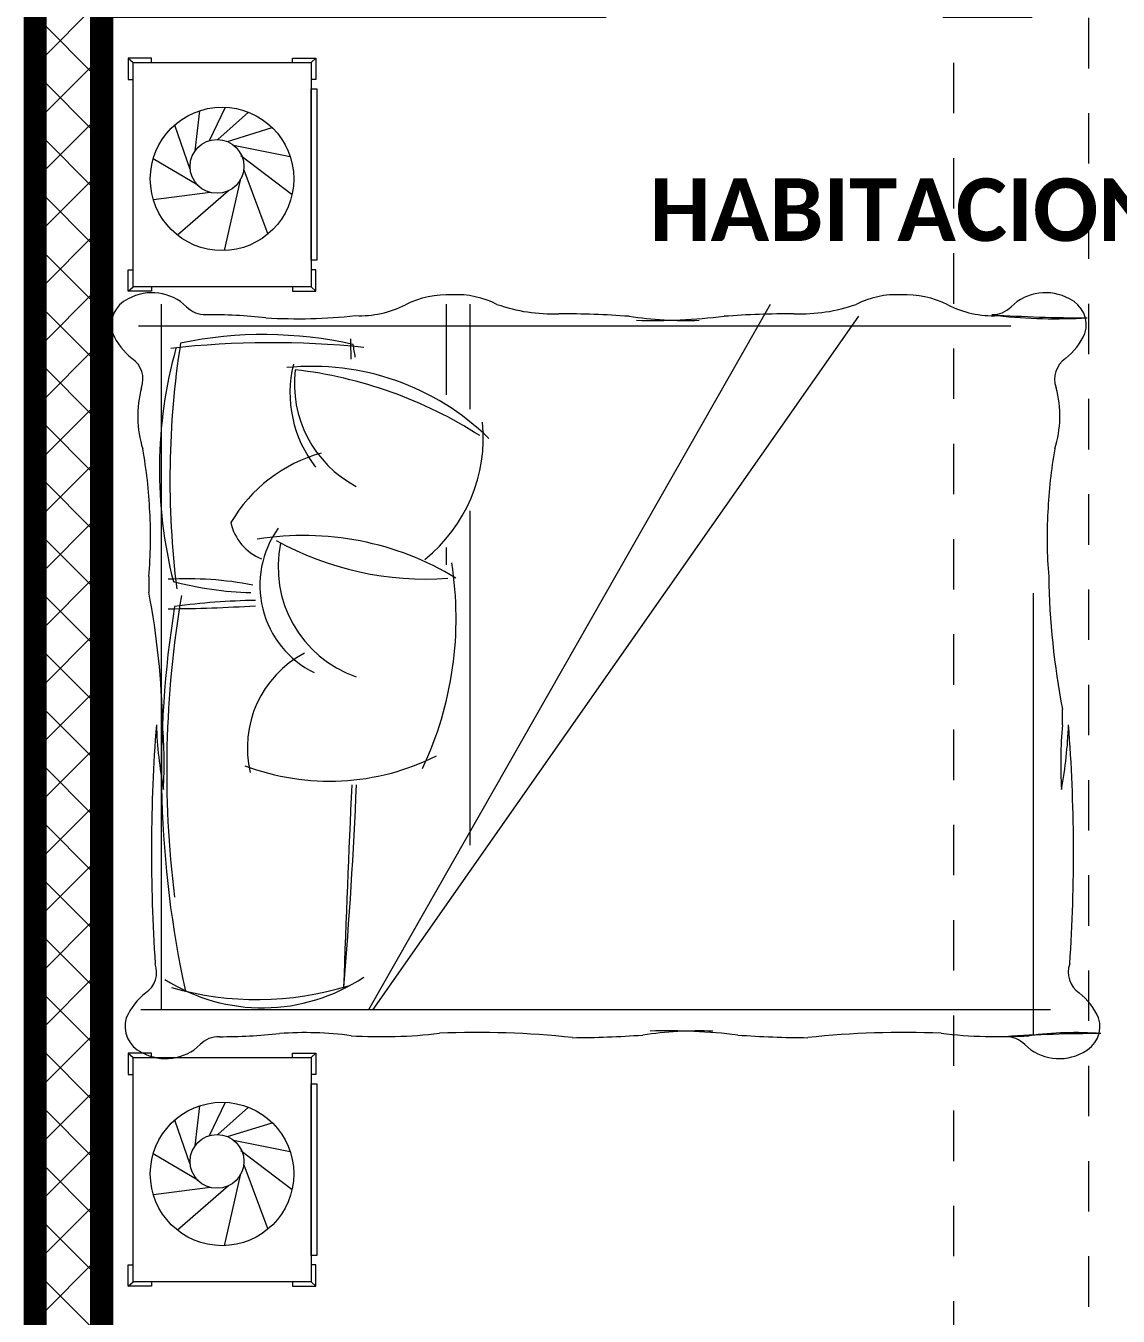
# Model space of a CAD drawing. Header units: metres. Extents: x -144 to 1000, y -717 to 29.
# Drawn here: x 834.687 to 837.124, y -567.14 to -564.261 of the extents above; entities that cross this region are included whole.
import ezdxf

# ---------------------------------------------------------------- set-up
doc = ezdxf.new("R2010")
doc.units = ezdxf.units.M
doc.linetypes.add('basculante modificado', pattern=[0.18, 0.1125, -0.0675])
doc.layers.get('0').update_dxf_attribs({"color": 1})
doc.layers.add('00-MEDICION', color=30, linetype='Continuous')
for name, color, linetype, lineweight in [('A-DETL', 1, 'Continuous', 9), ('A-WALL', 4, 'Continuous', 9), ('G-ANNO-TEXT', 2, 'Continuous', 9), ('I-FURN', 2, 'Continuous', 9)]:
    doc.layers.add(name, color=color, linetype=linetype, lineweight=lineweight)
doc.layers.add('A-WALL-PATT', color=7, linetype='Continuous', lineweight=35, true_color=0x9c9c9c)
doc.styles.add('Calibri_B', font='calibrib.ttf', dxfattribs={"height": 0.165})

# ---------------------------------------------------------------- blocks, each defined once
blk = doc.blocks.new('H')
at = {"layer": 'A-WALL-PATT', "lineweight": 5, "true_color": 0x747474}
blk.add_hatch(color=8, dxfattribs=at).paths.add_polyline_path([(838.8616, -509.1744), (838.8866, -509.1744), (838.8866, -505.2504), (838.8616, -505.2504), (838.8616, -509.1735)])
at = {"layer": 'A-WALL-PATT', "true_color": 0x747474}
h = blk.add_hatch(color=8, dxfattribs=at)
h.paths.add_polyline_path([(838.9866, -509.1744), (839.0116, -509.1744), (839.0116, -508.5254), (838.9866, -508.5254), (838.9866, -509.1494), (838.8866, -509.1494), (838.8866, -509.1744)])
h.paths.add_polyline_path([(839.0106, -508.3754), (839.0116, -508.3754), (839.0116, -505.3754), (838.9866, -505.3754), (838.9866, -508.3754)])
at = {"layer": 'A-DETL', "color": 7, "linetype": 'basculante modificado'}
for p, q in [((840.9117, -508.3754), (840.9117, -501.5754)), ((841.2117, -501.5754), (841.2117, -508.3754))]:
    blk.add_line(p, q, dxfattribs=at)
at = {"layer": 'A-WALL', "lineweight": 35}
for p, q in [((838.8616, -505.2254), (838.8616, -509.1744)), ((839.0116, -508.3754), (839.0116, -505.3754))]:
    blk.add_line(p, q, dxfattribs=at)
at = {"layer": 'A-WALL'}
for p, q in [((838.8866, -509.1494), (838.8866, -505.2504)), ((838.9866, -509.1494), (838.9866, -505.3504))]:
    blk.add_line(p, q, dxfattribs=at)
at = {"layer": 'A-WALL-PATT', "color": 1, "lineweight": 5, "true_color": 0xff0000}
for p, q in [((838.8866, -505.4826), (838.9866, -505.3826)), ((838.9866, -505.5195), (838.8866, -505.4195)), ((838.8866, -505.6099), (838.9866, -505.5099)), ((838.9866, -505.6468), (838.8866, -505.5468)), ((838.8866, -505.7372), (838.9866, -505.6372)), ((838.9866, -505.7741), (838.8866, -505.6741)), ((838.8866, -505.8645), (838.9866, -505.7645)), ((838.9866, -505.9013), (838.8866, -505.8013)), ((838.8866, -505.9918), (838.9866, -505.8918)), ((838.9866, -506.0286), (838.8866, -505.9286)), ((838.8866, -506.119), (838.9866, -506.019)), ((838.9866, -506.1559), (838.8866, -506.0559)), ((838.8866, -506.2463), (838.9866, -506.1463)), ((838.9866, -506.2832), (838.8866, -506.1832)), ((838.8866, -506.3736), (838.9866, -506.2736)), ((838.9866, -506.4104), (838.8866, -506.3104)), ((838.8866, -506.5009), (838.9866, -506.4009)), ((838.9866, -506.5377), (838.8866, -506.4377)), ((838.8866, -506.6282), (838.9866, -506.5282)), ((838.9866, -506.665), (838.8866, -506.565)), ((838.8866, -506.7554), (838.9866, -506.6554)), ((838.9866, -506.7923), (838.8866, -506.6923)), ((838.8866, -506.8827), (838.9866, -506.7827)), ((838.9866, -506.9196), (838.8866, -506.8196)), ((838.8866, -507.01), (838.9866, -506.91)), ((838.9866, -507.0468), (838.8866, -506.9468)), ((838.8866, -507.1373), (838.9866, -507.0373)), ((838.9866, -507.1741), (838.8866, -507.0741)), ((838.8866, -507.2646), (838.9866, -507.1646)), ((838.9866, -507.3014), (838.8866, -507.2014)), ((838.8866, -507.3918), (838.9866, -507.2918)), ((838.9866, -507.4287), (838.8866, -507.3287)), ((838.8866, -507.5191), (838.9866, -507.4191)), ((838.9866, -507.556), (838.8866, -507.456)), ((838.8866, -507.6464), (838.9866, -507.5464)), ((838.9866, -507.6832), (838.8866, -507.5832)), ((838.8866, -507.7737), (838.9866, -507.6737)), ((838.9866, -507.8105), (838.8866, -507.7105)), ((838.8866, -507.901), (838.9866, -507.801)), ((838.9866, -507.9378), (838.8866, -507.8378)), ((838.8866, -508.0282), (838.9866, -507.9282)), ((838.9866, -508.0651), (838.8866, -507.9651)), ((838.8866, -508.1555), (838.9866, -508.0555)), ((838.9866, -508.1924), (838.8866, -508.0924)), ((838.8866, -508.2828), (838.9866, -508.1828)), ((838.9866, -508.3196), (838.8866, -508.2196))]:
    blk.add_line(p, q, dxfattribs=at)
at = {"layer": 'I-FURN'}
for p, q in [((839.0696, -505.49), (839.0806, -505.4999)), ((839.0696, -505.49), (839.0696, -505.5376)), ((839.122, -505.49), (839.0696, -505.49)), ((839.0806, -505.4999), (839.4777, -505.4999)), ((839.0806, -505.9999), (839.0806, -505.4999)), ((839.122, -505.4999), (839.122, -505.49)), ((839.4363, -505.49), (839.4886, -505.49)), ((839.4363, -505.4999), (839.4363, -505.49)), ((839.4886, -505.49), (839.4777, -505.4999)), ((839.4777, -505.4999), (839.4777, -505.9999)), ((839.4886, -505.49), (839.4886, -505.5376)), ((839.0696, -505.5376), (839.0806, -505.5376)), ((839.4886, -505.5376), (839.4777, -505.5376)), ((839.4777, -505.941), (839.4777, -505.5588)), ((839.4777, -505.5588), (839.4905, -505.5588)), ((839.4905, -505.5588), (839.4905, -505.941)), ((839.2188, -505.6968), (839.2293, -505.6073)), ((839.2509, -505.6739), (839.2864, -505.5996)), ((839.27, -505.6715), (839.3377, -505.6103)), ((839.2081, -505.7382), (839.1734, -505.6392)), ((839.2911, -505.6762), (839.3909, -505.6451)), ((839.3045, -505.684), (839.431, -505.7094)), ((839.225, -505.7735), (839.1254, -505.7145)), ((839.3213, -505.7069), (839.4351, -505.7945)), ((839.3273, -505.7389), (839.3811, -505.8827)), ((839.2525, -505.7895), (839.126, -505.8064)), ((839.2935, -505.7857), (839.1798, -505.8851)), ((839.3195, -505.7619), (839.2841, -505.9195)), ((839.0696, -505.9622), (839.0806, -505.9622)), ((839.0696, -506.0099), (839.0696, -505.9622)), ((839.4905, -505.941), (839.4777, -505.941)), ((839.4886, -505.9622), (839.4777, -505.9622)), ((839.4886, -506.0099), (839.4886, -505.9622)), ((839.0696, -506.0099), (839.0806, -505.9999)), ((839.122, -506.0099), (839.0696, -506.0099)), ((839.4777, -505.9999), (839.0806, -505.9999)), ((839.122, -505.9999), (839.122, -506.0099)), ((839.4363, -505.9999), (839.4363, -506.0099)), ((839.4363, -506.0099), (839.4886, -506.0099)), ((839.4886, -506.0099), (839.4777, -505.9999)), ((839.1438, -506.6836), (839.1438, -506.0387)), ((839.6062, -507.6124), (840.5026, -506.0387)), ((839.7797, -506.2414), (839.7797, -506.0387)), ((839.8327, -506.2729), (839.8327, -506.0387)), ((839.6162, -507.6124), (840.6996, -506.0655)), ((839.0927, -506.0874), (841.0387, -506.0874)), ((839.1438, -507.6124), (839.1438, -506.1676)), ((839.8327, -507.246), (839.8327, -506.4997)), ((839.7797, -506.6205), (839.7797, -506.5819)), ((841.0893, -507.6676), (841.0893, -506.6836)), ((839.0976, -507.6124), (841.1274, -507.6124)), ((839.0696, -507.7097), (839.0806, -507.7196)), ((839.0696, -507.7097), (839.0696, -507.7573)), ((839.122, -507.7097), (839.0696, -507.7097)), ((839.122, -507.7196), (839.122, -507.7097)), ((839.4363, -507.7097), (839.4886, -507.7097)), ((839.4363, -507.7196), (839.4363, -507.7097)), ((839.4886, -507.7097), (839.4777, -507.7196)), ((839.4886, -507.7097), (839.4886, -507.7573)), ((839.0806, -507.7196), (839.4777, -507.7196)), ((839.0806, -508.2196), (839.0806, -507.7196)), ((839.4777, -507.7196), (839.4777, -508.2196)), ((839.0696, -507.7573), (839.0806, -507.7573)), ((839.4886, -507.7573), (839.4777, -507.7573)), ((839.4777, -508.1608), (839.4777, -507.7785)), ((839.4777, -507.7785), (839.4905, -507.7785)), ((839.4905, -507.7785), (839.4905, -508.1608)), ((839.2188, -507.9165), (839.2293, -507.8271)), ((839.2509, -507.8936), (839.2864, -507.8193)), ((839.27, -507.8912), (839.3377, -507.83)), ((839.2081, -507.9579), (839.1734, -507.8589)), ((839.2911, -507.8959), (839.3909, -507.8648)), ((839.3045, -507.9037), (839.431, -507.9291)), ((839.225, -507.9932), (839.1254, -507.9342)), ((839.3213, -507.9266), (839.4351, -508.0142)), ((839.3273, -507.9586), (839.3811, -508.1024)), ((839.2935, -508.0054), (839.1798, -508.1048)), ((839.3195, -507.9816), (839.2841, -508.1392)), ((839.2525, -508.0092), (839.126, -508.0261)), ((839.4905, -508.1608), (839.4777, -508.1608)), ((839.0696, -508.1819), (839.0806, -508.1819)), ((839.0696, -508.2296), (839.0696, -508.1819)), ((839.4886, -508.1819), (839.4777, -508.1819)), ((839.4886, -508.2296), (839.4886, -508.1819)), ((839.0696, -508.2296), (839.0806, -508.2196)), ((839.122, -508.2296), (839.0696, -508.2296)), ((839.4777, -508.2196), (839.0806, -508.2196)), ((839.122, -508.2196), (839.122, -508.2296)), ((839.4363, -508.2196), (839.4363, -508.2296)), ((839.4363, -508.2296), (839.4886, -508.2296)), ((839.4777, -508.2196), (839.4886, -508.2296))]:
    blk.add_line(p, q, dxfattribs=at)
for centre, radius in [((839.279, -505.7595), 0.16), ((839.2678, -505.7315), 0.06), ((839.279, -507.9792), 0.16), ((839.2678, -507.9512), 0.06)]:
    blk.add_circle(centre, radius, dxfattribs=at)
for centre, radius, start, end in [((839.1228, -506.1239), 0.1105, 45.7841, 118.7213), ((839.7845, -506.2367), 0.219, 87.9632, 116.1276), ((839.8016, -506.218), 0.2003, 63.047, 92.6492), ((840.7843, -506.218), 0.2003, 87.3508, 116.953), ((840.8013, -506.2367), 0.219, 63.8724, 92.0368), ((841.1161, -506.1239), 0.1105, 61.2787, 134.2159), ((839.0966, -506.0855), 0.0644, 114.6552, 197.0582), ((839.2413, -506.0051), 0.0572, 223.7565, 271.4444), ((839.5874, -505.8464), 0.2183, 267.1562, 297.4576), ((840.0154, -505.6898), 0.3706, 250.6064, 272.328), ((840.5704, -505.6898), 0.3706, 267.672, 289.3936), ((840.9984, -505.8464), 0.2183, 242.5424, 272.8438), ((840.9977, -506.0051), 0.0572, 268.5556, 316.2435), ((841.1424, -506.0855), 0.0644, 342.9418, 65.3448), ((839.2436, -507.3299), 1.2676, 83.9678, 90.0408), ((839.4475, -504.8611), 1.2103, 266.6495, 276.12), ((840.0201, -508.4339), 2.3738, 85.9688, 89.7495), ((840.314, -505.1975), 0.8777, 261.6773, 271.923), ((840.2402, -504.7093), 1.3659, 268.4575, 276.6698), ((840.5658, -508.4339), 2.3738, 90.2505, 94.0312), ((841.2076, -502.8861), 3.1832, 266.1944, 270.0265), ((841.1383, -504.8611), 1.2103, 263.88, 273.3505), ((839.1672, -506.0463), 0.1443, 203.7061, 231.956), ((841.0718, -506.0463), 0.1443, 308.044, 336.2939), ((841.1207, -506.4297), 1.9579, 171.0669, 187.1609), ((839.3899, -508.1202), 1.9954, 84.0935, 96.4707), ((839.3717, -507.0165), 0.9098, 77.3175, 101.7435), ((841.6199, -506.1025), 2.0543, 180.3848, 181.65), ((837.9741, -506.4203), 1.6237, 9.3292, 10.3406), ((839.0468, -506.2063), 0.0559, 340.2311, 55.8644), ((840.152, -506.4085), 1.0127, 164.4656, 194.2454), ((841.1921, -506.2063), 0.0559, 124.1356, 199.7689), ((839.4807, -506.7392), 0.5616, 45.5269, 95.813), ((839.6993, -506.2365), 0.2687, 166.3296, 218.0812), ((839.7, -506.2163), 0.2596, 173.1126, 242.0001), ((839.3292, -507.1525), 0.9739, 57.3804, 83.3354), ((839.3373, -506.2889), 0.2462, 164.9987, 197.1808), ((840.9017, -506.2889), 0.2462, 342.8192, 15.0013), ((839.5136, -506.3366), 0.3482, 308.7278, 5.6813), ((838.1454, -506.5399), 0.9731, 2.2076, 10.5557), ((842.0936, -506.5399), 0.9731, 169.4443, 177.7924), ((839.5896, -506.6961), 0.3369, 105.4018, 149.7122), ((838.1454, -506.5605), 0.9742, 354.9526, 3.4165), ((842.0936, -506.5605), 0.9742, 176.5835, 185.0474), ((839.4083, -506.5025), 0.1121, 192.1757, 248.3207), ((839.4617, -507.2067), 0.6518, 58.6542, 99.1977), ((839.5804, -506.6659), 0.2171, 144.1671, 243.8421), ((839.7331, -505.9642), 0.6879, 241.0456, 274.1497), ((839.6632, -506.6255), 0.2591, 168.0413, 250.8342), ((839.0155, -506.7398), 0.7857, 334.7809, 9.0606), ((839.9631, -506.6717), 0.8477, 178.2758, 180.6397), ((839.2014, -507.4295), 0.778, 79.1667, 93.123), ((842.8008, -506.6217), 1.6778, 180.8346, 191.0225), ((837.4686, -507.0019), 1.6778, 0.8477, 11.0225), ((839.3646, -505.9151), 0.7676, 255.3434, 268.3876), ((841.4763, -507.0786), 2.3207, 170.3285, 187.0141), ((839.3796, -508.2695), 1.57, 90.9447, 97.5533), ((841.4411, -507.0787), 2.2972, 170.8438, 192.3808), ((839.1534, -503.6797), 3.0385, 270.1063, 273.7762), ((839.5737, -507.0283), 0.2382, 117.7042, 193.4903), ((840.3063, -506.952), 0.8477, 358.2758, 0.6397), ((842.8045, -507.2616), 3.683, 175.5733, 183.8684), ((840.1474, -506.9391), 1.0156, 182.1601, 190.3315), ((838.1758, -507.0632), 0.9742, 356.5835, 5.0574), ((842.1241, -507.0632), 0.9742, 174.9526, 183.4165), ((840.1525, -506.9391), 1.0156, 349.6685, 357.8399), ((837.4954, -507.2616), 3.683, 356.1316, 4.4267), ((839.5187, -506.568), 0.5349, 249.3026, 296.5026), ((903.9061, -509.9094), 64.3987, 177.509396, 177.911658), ((828.5323, -506.6402), 11.0568, 355.21469, 357.55996), ((839.0773, -507.529), 0.0559, 304.1356, 19.7689), ((841.2226, -507.529), 0.0559, 160.2311, 235.8644), ((839.3693, -507.2031), 0.4055, 237.51, 303.8336), ((839.3576, -506.8996), 0.6905, 253.9263, 287.1409), ((839.1976, -507.689), 0.1443, 128.044, 156.2939), ((841.1023, -507.689), 0.1443, 23.7061, 51.956), ((839.127, -507.6498), 0.0644, 162.9418, 245.3448), ((841.1728, -507.6498), 0.0644, 294.6552, 17.0582), ((840.3445, -508.5378), 0.8777, 88.077, 98.3227), ((840.2707, -509.0259), 1.3659, 83.3302, 91.5425), ((839.2717, -507.7302), 0.0572, 88.5556, 136.2435), ((839.274, -506.4054), 1.2676, 269.9592, 276.0322), ((839.4639, -508.4393), 0.7754, 82.3521, 94.1859), ((839.6347, -506.5813), 1.0916, 266.4465, 276.7909), ((839.8468, -509.6454), 1.9819, 83.7989, 92.4013), ((840.0505, -505.3014), 2.3738, 270.2505, 274.0312), ((840.5962, -505.3014), 2.3738, 265.9688, 269.7495), ((840.7999, -509.6454), 1.9819, 87.5987, 96.2011), ((841.012, -506.5813), 1.0916, 263.2091, 273.5535), ((841.238, -510.8492), 3.1832, 89.9735, 93.8056), ((841.0282, -507.7302), 0.0572, 43.7565, 91.4444), ((841.1829, -508.4393), 0.7754, 85.8141, 97.6479), ((839.1533, -507.6114), 0.1105, 241.2787, 314.2159), ((841.1466, -507.6114), 0.1105, 225.7841, 298.7213)]:
    blk.add_arc(centre, radius, start, end, dxfattribs=at)
at = {"layer": 'G-ANNO-TEXT', "style": 'Calibri_B'}
blk.add_text('HABITACION', height=0.14, dxfattribs=at).set_placement((840.2326, -505.8981))

msp = doc.modelspace()

# ---------------------------------------------------------------- linework, layer by layer
at = {"layer": '00-MEDICION', "const_width": 0.05}
for points in [[(838.4078, -567.219), (834.8578, -567.219), (834.8578, -564.219), (835.9577, -564.219), (835.9577, -564.069), (835.2577, -564.069), (835.2577, -561.869), (836.7577, -561.869), (836.7578, -564.219), (836.9077, -564.219), (836.9077, -561.8691), (838.4078, -561.8691)], [(829.1876, -563.419), (829.1876, -567.219), (829.4578, -567.219), (829.4578, -567.369), (834.7077, -567.369), (834.7077, -564.069)]]:
    msp.add_lwpolyline(points, dxfattribs=at)

# ---------------------------------------------------------------- block references
at = {"color": 3}
msp.add_blockref('H', (-4.1539, -58.8435), dxfattribs=at)

doc.saveas('drawing.dxf')
